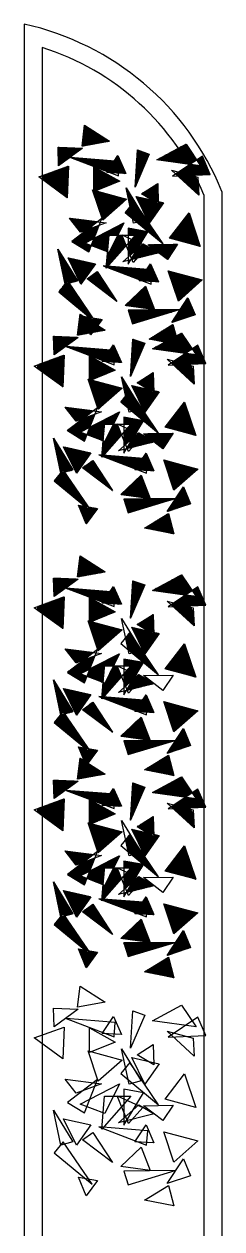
# Model space of a CAD drawing. Header units: millimetres. Extents: x 470 to 592, y 144 to 194.
# Drawn here: x 511.85 to 512.95, y 183.55 to 190.25 of the extents above; entities that cross this region are included whole.
import ezdxf

# ---------------------------------------------------------------- set-up
doc = ezdxf.new("R2010")
doc.units = ezdxf.units.MM
for name, color, linetype in [('PAREDE', 7, 'Continuous'), ('PORTA', 3, 'Continuous'), ('VEGET', 3, 'Continuous')]:
    doc.layers.add(name, color=color, linetype=linetype)
pattern_1 = [(225, (1258.1900628, 634.9545972), (-0.0008838834765, 0.0008838834765), [])]
pattern_2 = [(225, (1258.1652716, 633.9036734), (-0.0008838834765, 0.0008838834765), [])]

# ---------------------------------------------------------------- blocks, each defined once
blk = doc.blocks.new('VGARB__2')
for points in [[(52.95, 45.11), (41.93, 28.57), (42.8, 49.53)], [(-39.56, 28.11), (-25.72, 37.06), (-35.17, 41.02)], [(-10.8, 26.09), (-15.87, 45.05), (-27.57, 31.77)], [(21.37, 37.69), (2.79, 43.98), (7.36, 26.88)], [(45.11, 27.96), (41.3, 42.57), (31.35, 43.11)], [(50.93, 19.87), (59.72, 36.03), (47.55, 44.14)], [(-48.72, 15.5), (-40.53, 28.78), (-51.93, 31.77)], [(-40.24, 6.25), (-32.34, 32.44), (-32.64, 3.93)], [(3.76, 14.88), (3.98, 31.36), (-4.56, 25.69)], [(-6.98, 16.3), (-16.89, 20.68), (-16.37, 10.02)], [(-5.74, 0.95), (4.3, 12.22), (-0.76, 20.8)], [(21.57, 2.19), (4.15, 23.28), (27.71, 7.23)], [(30.55, 8.39), (27.11, 23.56), (15.77, 15.54)], [(26.42, 20.58), (32.01, 11.31), (37.71, 20.33)], [(-30.1, 2.22), (-19.38, 13.48), (-32.34, 18.48)], [(-10.19, 17.22), (-8.05, -10.05), (-18.11, 16.62)], [(12.88, 3.93), (-7, 3.93), (10.93, 14.83)], [(9.17, 0.26), (2.66, 14.44), (-6.15, 6.61)], [(17.65, 13.57), (15.77, 6.83), (35.37, 2.69)], [(56.4, 8.97), (54.06, 15.56), (35.64, 7.69)], [(-9.24, -8.38), (9.08, -6.74), (9.08, 7.89)], [(15.85, 1.5), (-0.63, -6.67), (4.67, -20.3)], [(34.17, -15.97), (29.11, 2.98), (17.41, -10.3)], [(53.25, -1.82), (43.34, 2.56), (43.86, -8.09)], [(-15.29, -18.97), (-11.1, -13.38), (-27.86, -2.41)], [(39.13, -0.81), (33.23, -15.2), (47.12, -15.16)], [(50.04, -0.89), (52.18, -28.17), (42.12, -1.49)], [(61.3, -6.45), (58.48, -21.79), (70.19, -20.44)], [(-35.98, -21.36), (-37.83, -10.69), (-46.41, -17.03)], [(-0.3, -17.99), (18.23, -10.78), (5.46, -27.44)], [(15.96, -8.46), (10.69, -22.6), (18.53, -28.76)], [(-22.43, -34.79), (-39.85, -13.7), (-16.29, -29.75)], [(-3.48, -29.56), (-6.91, -14.39), (-18.26, -22.41)], [(-16.38, -24.38), (-18.26, -31.12), (1.34, -35.27)], [(57.33, -21.52), (47.68, -34.88), (57.92, -35.14)], [(29.8, -30.06), (41.39, -45.89), (47.48, -29.27)]]:
    blk.add_lwpolyline(points, close=True)

msp = doc.modelspace()

# ---------------------------------------------------------------- hatches: boundary and pattern name
at = {"layer": 'PORTA'}
h = msp.add_hatch(dxfattribs=at)
h.set_pattern_fill('ANSI31', color=256, scale=0.01, angle=-90, style=0)
h.set_pattern_definition(pattern_1)
h.paths.add_polyline_path([(511.9486, 189.3884), (511.9486, 189.409), (512.0961, 189.463), (512.0882, 189.2862)])
h.paths.add_polyline_path([(512.04, 189.4649), (512.0374, 189.5674), (512.1736, 189.5615)])
h.paths.add_polyline_path([(512.1709, 189.573), (512.1844, 189.6901), (512.3243, 189.6012)])
h.paths.add_polyline_path([(512.1071, 189.5099), (512.3507, 189.4909), (512.3118, 189.4328)])
h.paths.add_polyline_path([(512.3305, 189.4257), (512.3118, 189.4328), (512.3507, 189.4909), (512.3798, 189.4886), (512.3749, 189.4235)])
h.paths.add_polyline_path([(512.3749, 189.4235), (512.3798, 189.4886), (512.3507, 189.4909), (512.3706, 189.5206), (512.4144, 189.4216)])
h.paths.add_polyline_path([(512.2477, 189.3249), (512.2368, 189.3278), (512.2372, 189.4594), (512.3806, 189.3795)])
h.paths.add_polyline_path([(512.2857, 189.1623), (512.229, 189.3299), (512.2368, 189.3278), (512.2368, 189.3204), (512.2477, 189.3249), (512.4185, 189.2792)])
h.paths.add_polyline_path([(512.1628, 189.0951), (512.1011, 189.1734), (512.2589, 189.1535), (512.2014, 189.1095)])
h.paths.add_polyline_path([(512.1858, 189.0349), (512.2226, 189.0206), (512.2089, 188.9851), (512.1144, 189.0428), (512.2014, 189.1095), (512.2667, 189.1339), (512.2388, 189.0621)])
h.paths.add_polyline_path([(512.2226, 189.0206), (512.2388, 189.0621), (512.4038, 189.1467), (512.3702, 189.079), (512.3214, 189.079), (512.313, 188.9854)])
h.paths.add_polyline_path([(512.3138, 188.9056), (512.3059, 188.9063), (512.313, 188.9854), (512.3221, 188.9819), (512.3702, 189.079), (512.3918, 189.079), (512.4159, 189.0207)])
h.paths.add_polyline_path([(512.4383, 188.9665), (512.4281, 188.9912), (512.4281, 189.0344), (512.4461, 189.0547), (512.4969, 189.0314), (512.4801, 189.0038)])
h.paths.add_polyline_path([(512.4758, 188.9503), (512.5332, 189.0148), (512.5063, 189.0271), (512.5109, 189.0312), (512.595, 188.9816), (512.5964, 188.9805)])
h.paths.add_polyline_path([(512.4758, 188.9503), (512.4479, 188.9433), (512.4461, 188.9478), (512.4801, 189.0038), (512.5063, 189.0271), (512.5332, 189.0148)])
h.paths.add_polyline_path([(512.4461, 189.0547), (512.4676, 189.079), (512.4281, 189.079), (512.4281, 189.117), (512.537, 189.0975), (512.4969, 189.0314)])
h.paths.add_polyline_path([(512.4749, 189.1508), (512.4521, 189.1697), (512.4378, 189.237), (512.4611, 189.2653), (512.4768, 189.2423), (512.5245, 189.1646)])
h.paths.add_polyline_path([(512.4749, 189.1508), (512.5245, 189.1646), (512.4768, 189.2423), (512.6216, 189.0297)])
h.paths.add_polyline_path([(512.6576, 189.0618), (512.7657, 189.2019), (512.8286, 189.0161)])
h.paths.add_polyline_path([(512.4727, 189.2936), (512.5584, 189.2743), (512.5946, 189.2524), (512.5943, 189.2661), (512.6244, 189.2593), (512.5442, 189.1458)])
h.paths.add_polyline_path([(512.5584, 189.2743), (512.5019, 189.3083), (512.5921, 189.3653), (512.5943, 189.2661)])
h.paths.add_polyline_path([(512.4657, 189.3446), (512.4785, 189.5521), (512.5444, 189.5288)])
h.paths.add_polyline_path([(512.5875, 189.4975), (512.7065, 189.5622, -0.018275), (512.7633, 189.473)])
h.paths.add_polyline_path([(512.7633, 189.473, 0.018275), (512.7065, 189.5622), (512.7491, 189.5854), (512.8082, 189.4966), (512.7712, 189.4719)])
h.paths.add_polyline_path([(512.7968, 189.4126, 0.011023), (512.7659, 189.4684), (512.7712, 189.4719), (512.8302, 189.4637), (512.8082, 189.4966), (512.8399, 189.5177), (512.8841, 189.4162)])
h.paths.add_polyline_path([(512.7022, 189.4086), (512.7745, 189.4116), (512.8008, 189.4048, -0.005803), (512.8159, 189.3747), (512.8198, 189.3017)])
h.paths.add_polyline_path([(512.7071, 189.4292), (512.7659, 189.4684, -0.011023), (512.7968, 189.4126), (512.7745, 189.4116)])
h.paths.add_polyline_path([(512.7022, 189.4086), (512.6912, 189.4186), (512.7071, 189.4292), (512.7745, 189.4116)])
h.paths.add_polyline_path([(512.7064, 188.7125), (512.6497, 188.8802), (512.8392, 188.8295)])
h.paths.add_polyline_path([(512.6699, 188.5926), (512.7594, 188.731), (512.799, 188.6365)])
h.paths.add_polyline_path([(512.5438, 188.501), (512.6766, 188.5829), (512.7064, 188.4689)])
h.paths.add_polyline_path([(512.4512, 188.5858), (512.4281, 188.6618), (512.7131, 188.6648)])
h.paths.add_polyline_path([(512.4109, 188.6872), (512.5236, 188.7944), (512.5736, 188.6648)])
h.paths.add_polyline_path([(512.5117, 188.8234), (512.493, 188.8305), (512.5319, 188.8886), (512.561, 188.8863), (512.5561, 188.8212)])
h.paths.add_polyline_path([(512.5561, 188.8212), (512.561, 188.8863), (512.5319, 188.8886), (512.5518, 188.9183), (512.5955, 188.8193)])
h.paths.add_polyline_path([(512.3087, 188.8999), (512.3138, 188.9056), (512.5319, 188.8886), (512.493, 188.8305)])
h.paths.add_polyline_path([(512.199, 188.8353), (512.255, 188.8772), (512.3647, 188.7096)])
h.paths.add_polyline_path([(512.1647, 188.8056), (512.0931, 188.9534), (512.2448, 188.9191)])
h.paths.add_polyline_path([(512.0913, 188.8253), (512.0771, 188.808), (512.0361, 189.0016), (512.1449, 188.8244), (512.1004, 188.812)])
h.paths.add_polyline_path([(512.0409, 188.7639), (512.0771, 188.808), (512.0776, 188.8056), (512.1004, 188.812), (512.2322, 188.6185), (512.2129, 188.6218)])
h.paths.add_polyline_path([(512.1752, 188.6284), (512.2129, 188.6218), (512.2518, 188.5897), (512.2322, 188.6185), (512.2819, 188.6099), (512.2184, 188.5241)])
h = msp.add_hatch(dxfattribs=at)
h.set_pattern_fill('ANSI31', color=256, scale=0.01, angle=-90, style=0)
h.set_pattern_definition(pattern_1)
h.paths.add_polyline_path([(512.6456, 188.9426), (512.5964, 188.9805), (512.5967, 188.9805), (512.595, 188.9816), (512.5376, 189.0257), (512.7024, 189.028)])
h.paths.add_polyline_path([(512.4156, 189.3419), (512.462, 189.2664), (512.4378, 189.237)])
h.paths.add_polyline_path([(512.4107, 189.2039), (512.4378, 189.237), (512.4521, 189.1697)])
h = msp.add_hatch(dxfattribs=at)
h.set_pattern_fill('ANSI31', color=256, scale=0.01, angle=-90, style=0)
h.set_pattern_definition(pattern_2)
h.paths.add_polyline_path([(511.9238, 188.3375), (511.9238, 188.3581), (512.0713, 188.4121), (512.0634, 188.2353)])
h.paths.add_polyline_path([(512.0152, 188.414), (512.0126, 188.5165), (512.1488, 188.5106)])
h.paths.add_polyline_path([(512.1461, 188.5221), (512.1596, 188.6392), (512.2995, 188.5502)])
h.paths.add_polyline_path([(512.0823, 188.459), (512.3259, 188.44), (512.287, 188.3818)])
h.paths.add_polyline_path([(512.3057, 188.3748), (512.287, 188.3818), (512.3259, 188.44), (512.355, 188.4377), (512.3501, 188.3726)])
h.paths.add_polyline_path([(512.3501, 188.3726), (512.355, 188.4377), (512.3259, 188.44), (512.3458, 188.4697), (512.3896, 188.3707)])
h.paths.add_polyline_path([(512.2229, 188.274), (512.212, 188.2769), (512.2124, 188.4085), (512.3558, 188.3286)])
h.paths.add_polyline_path([(512.2609, 188.1114), (512.2042, 188.279), (512.212, 188.2769), (512.212, 188.2695), (512.2229, 188.274), (512.3938, 188.2283)])
h.paths.add_polyline_path([(512.138, 188.0442), (512.0764, 188.1225), (512.2341, 188.1026), (512.1767, 188.0586)])
h.paths.add_polyline_path([(512.161, 187.984), (512.1979, 187.9697), (512.1841, 187.9342), (512.0896, 187.9919), (512.1767, 188.0586), (512.2419, 188.0829), (512.214, 188.0112)])
h.paths.add_polyline_path([(512.1979, 187.9697), (512.214, 188.0112), (512.379, 188.0958), (512.3454, 188.0281), (512.2966, 188.0281), (512.2882, 187.9345)])
h.paths.add_polyline_path([(512.289, 187.8547), (512.2811, 187.8553), (512.2882, 187.9345), (512.2973, 187.931), (512.3454, 188.0281), (512.367, 188.0281), (512.3911, 187.9698)])
h.paths.add_polyline_path([(512.4135, 187.9156), (512.4033, 187.9403), (512.4033, 187.9835), (512.4213, 188.0038), (512.4721, 187.9805), (512.4553, 187.9528)])
h.paths.add_polyline_path([(512.451, 187.8993), (512.5084, 187.9638), (512.4815, 187.9762), (512.4861, 187.9803), (512.5702, 187.9306), (512.5716, 187.9295)])
h.paths.add_polyline_path([(512.451, 187.8993), (512.4232, 187.8924), (512.4213, 187.8969), (512.4553, 187.9528), (512.4815, 187.9762), (512.5084, 187.9638)])
h.paths.add_polyline_path([(512.4213, 188.0038), (512.4429, 188.0281), (512.4033, 188.0281), (512.4033, 188.0661), (512.5122, 188.0466), (512.4721, 187.9805)])
h.paths.add_polyline_path([(512.4501, 188.0999), (512.4273, 188.1188), (512.413, 188.1861), (512.4363, 188.2144), (512.452, 188.1913), (512.4997, 188.1137)])
h.paths.add_polyline_path([(512.4501, 188.0999), (512.4997, 188.1137), (512.452, 188.1913), (512.5968, 187.9788)])
h.paths.add_polyline_path([(512.6328, 188.0109), (512.7409, 188.151), (512.8038, 187.9652)])
h.paths.add_polyline_path([(512.4479, 188.2427), (512.5336, 188.2233), (512.5698, 188.2015), (512.5695, 188.2152), (512.5996, 188.2084), (512.5194, 188.0949)])
h.paths.add_polyline_path([(512.5336, 188.2233), (512.4771, 188.2574), (512.5673, 188.3144), (512.5695, 188.2152)])
h.paths.add_polyline_path([(512.4409, 188.2937), (512.4537, 188.5012), (512.5196, 188.4779)])
h.paths.add_polyline_path([(512.5627, 188.4465), (512.6817, 188.5113, -0.018275), (512.7385, 188.4221)])
h.paths.add_polyline_path([(512.7385, 188.4221, 0.018275), (512.6817, 188.5113), (512.7243, 188.5345), (512.7835, 188.4457), (512.7464, 188.421)])
h.paths.add_polyline_path([(512.772, 188.3616, 0.011023), (512.7411, 188.4175), (512.7464, 188.421), (512.8054, 188.4128), (512.7835, 188.4457), (512.8151, 188.4668), (512.8593, 188.3653)])
h.paths.add_polyline_path([(512.6774, 188.3577), (512.7497, 188.3607), (512.776, 188.3538, -0.005803), (512.7911, 188.3238), (512.795, 188.2508)])
h.paths.add_polyline_path([(512.6823, 188.3783), (512.7411, 188.4175, -0.011023), (512.772, 188.3616), (512.7497, 188.3607)])
h.paths.add_polyline_path([(512.6774, 188.3577), (512.6664, 188.3677), (512.6823, 188.3783), (512.7497, 188.3607)])
h.paths.add_polyline_path([(512.6816, 187.6616), (512.6249, 187.8292), (512.8145, 187.7785)])
h.paths.add_polyline_path([(512.6451, 187.5417), (512.7346, 187.6801), (512.7742, 187.5856)])
h.paths.add_polyline_path([(512.519, 187.4501), (512.6518, 187.532), (512.6816, 187.4179)])
h.paths.add_polyline_path([(512.4264, 187.5349), (512.4033, 187.6109), (512.6883, 187.6138)])
h.paths.add_polyline_path([(512.3861, 187.6362), (512.4988, 187.7435), (512.5488, 187.6138)])
h.paths.add_polyline_path([(512.4869, 187.7725), (512.4682, 187.7795), (512.5071, 187.8377), (512.5362, 187.8354), (512.5313, 187.7703)])
h.paths.add_polyline_path([(512.5313, 187.7703), (512.5362, 187.8354), (512.5071, 187.8377), (512.527, 187.8674), (512.5707, 187.7684)])
h.paths.add_polyline_path([(512.2839, 187.849), (512.289, 187.8547), (512.5071, 187.8377), (512.4682, 187.7795)])
h.paths.add_polyline_path([(512.1742, 187.7844), (512.2302, 187.8263), (512.3399, 187.6587)])
h.paths.add_polyline_path([(512.1399, 187.7547), (512.0684, 187.9025), (512.22, 187.8681)])
h.paths.add_polyline_path([(512.0665, 187.7744), (512.0523, 187.7571), (512.0113, 187.9507), (512.1201, 187.7735), (512.0756, 187.761)])
h.paths.add_polyline_path([(512.0161, 187.713), (512.0523, 187.7571), (512.0528, 187.7547), (512.0756, 187.761), (512.2074, 187.5676), (512.1881, 187.5709)])
h.paths.add_polyline_path([(512.1504, 187.5775), (512.1881, 187.5709), (512.227, 187.5388), (512.2074, 187.5676), (512.2571, 187.5589), (512.1937, 187.4732)])
h = msp.add_hatch(dxfattribs=at)
h.set_pattern_fill('ANSI31', color=256, scale=0.01, angle=-90, style=0)
h.set_pattern_definition(pattern_2)
h.paths.add_polyline_path([(512.6208, 187.8917), (512.5716, 187.9295), (512.5719, 187.9296), (512.5702, 187.9306), (512.5128, 187.9748), (512.6776, 187.977)])
h.paths.add_polyline_path([(512.3908, 188.2909), (512.4372, 188.2155), (512.413, 188.1861)])
h.paths.add_polyline_path([(512.3859, 188.153), (512.413, 188.1861), (512.4273, 188.1188)])
h = msp.add_hatch(dxfattribs=at)
h.set_pattern_fill('ANSI31', color=256, scale=0.01, angle=-90, style=0)
h.set_pattern_definition([(225, (1258.1652716, 632.559901), (-0.0008838834765, 0.0008838834765), [])])
h.paths.add_polyline_path([(511.9238, 186.9937), (511.9238, 187.0143), (512.0713, 187.0683), (512.0634, 186.8915)])
h.paths.add_polyline_path([(512.0152, 187.0702), (512.0126, 187.1727), (512.1488, 187.1668)])
h.paths.add_polyline_path([(512.1461, 187.1783), (512.1596, 187.2954), (512.2995, 187.2065)])
h.paths.add_polyline_path([(512.0823, 187.1152), (512.3259, 187.0962), (512.287, 187.0381)])
h.paths.add_polyline_path([(512.3057, 187.031), (512.287, 187.0381), (512.3259, 187.0962), (512.355, 187.0939), (512.3501, 187.0288)])
h.paths.add_polyline_path([(512.3501, 187.0288), (512.355, 187.0939), (512.3259, 187.0962), (512.3458, 187.1259), (512.3896, 187.0269)])
h.paths.add_polyline_path([(512.2229, 186.9302), (512.212, 186.9332), (512.2124, 187.0647), (512.3558, 186.9848)])
h.paths.add_polyline_path([(512.2609, 186.7676), (512.2042, 186.9352), (512.212, 186.9332), (512.212, 186.9257), (512.2229, 186.9302), (512.3938, 186.8845)])
h.paths.add_polyline_path([(512.138, 186.7004), (512.0764, 186.7787), (512.2341, 186.7588), (512.1767, 186.7148)])
h.paths.add_polyline_path([(512.161, 186.6402), (512.1979, 186.6259), (512.1841, 186.5905), (512.0896, 186.6481), (512.1767, 186.7148), (512.2419, 186.7392), (512.214, 186.6674)])
h.paths.add_polyline_path([(512.1979, 186.6259), (512.214, 186.6674), (512.379, 186.752), (512.3454, 186.6843), (512.2966, 186.6843), (512.2882, 186.5907)])
h.paths.add_polyline_path([(512.289, 186.511), (512.2811, 186.5116), (512.2882, 186.5907), (512.2973, 186.5872), (512.3454, 186.6843), (512.367, 186.6843), (512.3911, 186.626)])
h.paths.add_polyline_path([(512.4135, 186.5718), (512.4033, 186.5965), (512.4033, 186.6397), (512.4213, 186.66), (512.4721, 186.6367), (512.4553, 186.6091)])
h.paths.add_polyline_path([(512.451, 186.5556), (512.5084, 186.6201), (512.4815, 186.6324), (512.4861, 186.6365), (512.5702, 186.5869), (512.5716, 186.5858)])
h.paths.add_polyline_path([(512.451, 186.5556), (512.4232, 186.5486), (512.4213, 186.5531), (512.4553, 186.6091), (512.4815, 186.6324), (512.5084, 186.6201)])
h.paths.add_polyline_path([(512.4213, 186.66), (512.4429, 186.6843), (512.4033, 186.6843), (512.4033, 186.7223), (512.5122, 186.7028), (512.4721, 186.6367)])
h.paths.add_polyline_path([(512.4501, 186.7561), (512.4273, 186.775), (512.413, 186.8423), (512.4363, 186.8706), (512.452, 186.8476), (512.4997, 186.77)])
h.paths.add_polyline_path([(512.4501, 186.7561), (512.4997, 186.77), (512.452, 186.8476), (512.5968, 186.635)])
h.paths.add_polyline_path([(512.6328, 186.6671), (512.7409, 186.8072), (512.8038, 186.6214)])
h.paths.add_polyline_path([(512.4479, 186.8989), (512.5336, 186.8796), (512.5698, 186.8577), (512.5695, 186.8714), (512.5996, 186.8646), (512.5194, 186.7511)])
h.paths.add_polyline_path([(512.5336, 186.8796), (512.4771, 186.9136), (512.5673, 186.9706), (512.5695, 186.8714)])
h.paths.add_polyline_path([(512.4409, 186.9499), (512.4537, 187.1575), (512.5196, 187.1341)])
h.paths.add_polyline_path([(512.5627, 187.1028), (512.6817, 187.1675, -0.018275), (512.7385, 187.0783)])
h.paths.add_polyline_path([(512.7385, 187.0783, 0.018275), (512.6817, 187.1675), (512.7243, 187.1907), (512.7835, 187.1019), (512.7464, 187.0772)])
h.paths.add_polyline_path([(512.772, 187.0179, 0.011023), (512.7411, 187.0737), (512.7464, 187.0772), (512.8054, 187.069), (512.7835, 187.1019), (512.8151, 187.123), (512.8593, 187.0215)])
h.paths.add_polyline_path([(512.6774, 187.0139), (512.7497, 187.0169), (512.776, 187.0101, -0.005803), (512.7911, 186.98), (512.795, 186.907)])
h.paths.add_polyline_path([(512.6823, 187.0345), (512.7411, 187.0737, -0.011023), (512.772, 187.0179), (512.7497, 187.0169)])
h.paths.add_polyline_path([(512.6774, 187.0139), (512.6664, 187.0239), (512.6823, 187.0345), (512.7497, 187.0169)])
h.paths.add_polyline_path([(512.6816, 186.3178), (512.6249, 186.4855), (512.8145, 186.4348)])
h.paths.add_polyline_path([(512.6451, 186.1979), (512.7346, 186.3363), (512.7742, 186.2418)])
h.paths.add_polyline_path([(512.519, 186.1063), (512.6518, 186.1882), (512.6816, 186.0742)])
h.paths.add_polyline_path([(512.4264, 186.1911), (512.4033, 186.2671), (512.6883, 186.2701)])
h.paths.add_polyline_path([(512.3861, 186.2925), (512.4988, 186.3997), (512.5488, 186.2701)])
h.paths.add_polyline_path([(512.4869, 186.4287), (512.4682, 186.4358), (512.5071, 186.4939), (512.5362, 186.4916), (512.5313, 186.4265)])
h.paths.add_polyline_path([(512.5313, 186.4265), (512.5362, 186.4916), (512.5071, 186.4939), (512.527, 186.5236), (512.5707, 186.4246)])
h.paths.add_polyline_path([(512.2839, 186.5052), (512.289, 186.511), (512.5071, 186.4939), (512.4682, 186.4358)])
h.paths.add_polyline_path([(512.1742, 186.4406), (512.2302, 186.4825), (512.3399, 186.3149)])
h.paths.add_polyline_path([(512.1399, 186.4109), (512.0684, 186.5587), (512.22, 186.5244)])
h.paths.add_polyline_path([(512.0665, 186.4306), (512.0523, 186.4133), (512.0113, 186.6069), (512.1201, 186.4297), (512.0756, 186.4173)])
h.paths.add_polyline_path([(512.0161, 186.3692), (512.0523, 186.4133), (512.0528, 186.4109), (512.0756, 186.4173), (512.2074, 186.2238), (512.1881, 186.2271)])
h.paths.add_polyline_path([(512.1504, 186.2337), (512.1881, 186.2271), (512.227, 186.195), (512.2074, 186.2238), (512.2571, 186.2152), (512.1937, 186.1294)])
h = msp.add_hatch(dxfattribs=at)
h.set_pattern_fill('ANSI31', color=256, scale=0.01, angle=-90, style=0)
h.set_pattern_definition([(225, (1258.1652716, 631.4364261), (-0.0008838834765, 0.0008838834765), [])])
h.paths.add_polyline_path([(511.9238, 185.8702), (511.9238, 185.8908), (512.0713, 185.9448), (512.0634, 185.768)])
h.paths.add_polyline_path([(512.0152, 185.9468), (512.0126, 186.0492), (512.1488, 186.0433)])
h.paths.add_polyline_path([(512.1461, 186.0548), (512.1596, 186.1719), (512.2995, 186.083)])
h.paths.add_polyline_path([(512.0823, 185.9918), (512.3259, 185.9727), (512.287, 185.9146)])
h.paths.add_polyline_path([(512.3057, 185.9075), (512.287, 185.9146), (512.3259, 185.9727), (512.355, 185.9704), (512.3501, 185.9053)])
h.paths.add_polyline_path([(512.3501, 185.9053), (512.355, 185.9704), (512.3259, 185.9727), (512.3458, 186.0025), (512.3896, 185.9034)])
h.paths.add_polyline_path([(512.2229, 185.8068), (512.212, 185.8097), (512.2124, 185.9412), (512.3558, 185.8614)])
h.paths.add_polyline_path([(512.2609, 185.6441), (512.2042, 185.8118), (512.212, 185.8097), (512.212, 185.8023), (512.2229, 185.8068), (512.3938, 185.7611)])
h.paths.add_polyline_path([(512.138, 185.5769), (512.0764, 185.6553), (512.2341, 185.6354), (512.1767, 185.5914)])
h.paths.add_polyline_path([(512.161, 185.5167), (512.1979, 185.5024), (512.1841, 185.467), (512.0896, 185.5246), (512.1767, 185.5914), (512.2419, 185.6157), (512.214, 185.5439)])
h.paths.add_polyline_path([(512.1979, 185.5024), (512.214, 185.5439), (512.379, 185.6286), (512.3454, 185.5608), (512.2966, 185.5608), (512.2882, 185.4673)])
h.paths.add_polyline_path([(512.289, 185.3875), (512.2811, 185.3881), (512.2882, 185.4673), (512.2973, 185.4637), (512.3454, 185.5608), (512.367, 185.5608), (512.3911, 185.5025)])
h.paths.add_polyline_path([(512.4135, 185.4484), (512.4033, 185.4731), (512.4033, 185.5163), (512.4213, 185.5366), (512.4721, 185.5132), (512.4553, 185.4856)])
h.paths.add_polyline_path([(512.451, 185.4321), (512.5084, 185.4966), (512.4815, 185.5089), (512.4861, 185.5131), (512.5702, 185.4634), (512.5716, 185.4623)])
h.paths.add_polyline_path([(512.451, 185.4321), (512.4232, 185.4251), (512.4213, 185.4296), (512.4553, 185.4856), (512.4815, 185.5089), (512.5084, 185.4966)])
h.paths.add_polyline_path([(512.4213, 185.5366), (512.4429, 185.5608), (512.4033, 185.5608), (512.4033, 185.5988), (512.5122, 185.5793), (512.4721, 185.5132)])
h.paths.add_polyline_path([(512.4501, 185.6327), (512.4273, 185.6515), (512.413, 185.7188), (512.4363, 185.7471), (512.452, 185.7241), (512.4997, 185.6465)])
h.paths.add_polyline_path([(512.4501, 185.6327), (512.4997, 185.6465), (512.452, 185.7241), (512.5968, 185.5115)])
h.paths.add_polyline_path([(512.6328, 185.5436), (512.7409, 185.6838), (512.8038, 185.4979)])
h.paths.add_polyline_path([(512.4479, 185.7755), (512.5336, 185.7561), (512.5698, 185.7342), (512.5695, 185.748), (512.5996, 185.7412), (512.5194, 185.6277)])
h.paths.add_polyline_path([(512.5336, 185.7561), (512.4771, 185.7902), (512.5673, 185.8471), (512.5695, 185.748)])
h.paths.add_polyline_path([(512.4409, 185.8264), (512.4537, 186.034), (512.5196, 186.0106)])
h.paths.add_polyline_path([(512.5627, 185.9793), (512.6817, 186.0441, -0.018275), (512.7385, 185.9548)])
h.paths.add_polyline_path([(512.7385, 185.9548, 0.018275), (512.6817, 186.0441), (512.7243, 186.0672), (512.7835, 185.9784), (512.7464, 185.9537)])
h.paths.add_polyline_path([(512.772, 185.8944, 0.011023), (512.7411, 185.9502), (512.7464, 185.9537), (512.8054, 185.9455), (512.7835, 185.9784), (512.8151, 185.9995), (512.8593, 185.898)])
h.paths.add_polyline_path([(512.6774, 185.8904), (512.7497, 185.8935), (512.776, 185.8866, -0.005803), (512.7911, 185.8566), (512.795, 185.7835)])
h.paths.add_polyline_path([(512.6823, 185.911), (512.7411, 185.9502, -0.011023), (512.772, 185.8944), (512.7497, 185.8935)])
h.paths.add_polyline_path([(512.6774, 185.8904), (512.6664, 185.9004), (512.6823, 185.911), (512.7497, 185.8935)])
h.paths.add_polyline_path([(512.6816, 185.1943), (512.6249, 185.362), (512.8145, 185.3113)])
h.paths.add_polyline_path([(512.6451, 185.0745), (512.7346, 185.2129), (512.7742, 185.1183)])
h.paths.add_polyline_path([(512.519, 184.9828), (512.6518, 185.0647), (512.6816, 184.9507)])
h.paths.add_polyline_path([(512.4264, 185.0676), (512.4033, 185.1437), (512.6883, 185.1466)])
h.paths.add_polyline_path([(512.3861, 185.169), (512.4988, 185.2762), (512.5488, 185.1466)])
h.paths.add_polyline_path([(512.4869, 185.3052), (512.4682, 185.3123), (512.5071, 185.3704), (512.5362, 185.3681), (512.5313, 185.303)])
h.paths.add_polyline_path([(512.5313, 185.303), (512.5362, 185.3681), (512.5071, 185.3704), (512.527, 185.4002), (512.5707, 185.3011)])
h.paths.add_polyline_path([(512.2839, 185.3818), (512.289, 185.3875), (512.5071, 185.3704), (512.4682, 185.3123)])
h.paths.add_polyline_path([(512.1742, 185.3171), (512.2302, 185.3591), (512.3399, 185.1914)])
h.paths.add_polyline_path([(512.1399, 185.2874), (512.0684, 185.4352), (512.22, 185.4009)])
h.paths.add_polyline_path([(512.0665, 185.3071), (512.0523, 185.2898), (512.0113, 185.4834), (512.1201, 185.3062), (512.0756, 185.2938)])
h.paths.add_polyline_path([(512.0161, 185.2457), (512.0523, 185.2898), (512.0528, 185.2874), (512.0756, 185.2938), (512.2074, 185.1003), (512.1881, 185.1037)])
h.paths.add_polyline_path([(512.1504, 185.1102), (512.1881, 185.1037), (512.227, 185.0716), (512.2074, 185.1003), (512.2571, 185.0917), (512.1937, 185.0059)])

# ---------------------------------------------------------------- linework, layer by layer
at = {"layer": 'PAREDE'}
for p, q in [((511.8486, 190.2521), (511.8486, 177.6975)), ((511.9486, 190.1219), (511.9486, 177.8276)), ((512.8486, 189.3024), (512.8486, 183.8178)), ((512.8486, 189.3024), (512.8486, 178.6471)), ((512.9486, 189.3223), (512.9486, 178.6273))]:
    msp.add_line(p, q, dxfattribs=at)
for radius, start, end in [(1.5471, 22.05088, 77.53541), (1.4471, 22.80994, 72.55105)]:
    msp.add_arc((511.5147, 188.7414), radius, start, end, dxfattribs=at)

# ---------------------------------------------------------------- block references
at = {"layer": 'VEGET', "xscale": -0.009999999999990905, "yscale": 0.009999999999990905, "zscale": 0.01, "rotation": 270}
for p in [(512.3888, 188.9882), (512.364, 187.9373), (512.364, 186.5935), (512.364, 185.47), (512.364, 184.2016)]:
    msp.add_blockref('VGARB__2', p, dxfattribs=at)

doc.saveas('drawing.dxf')
